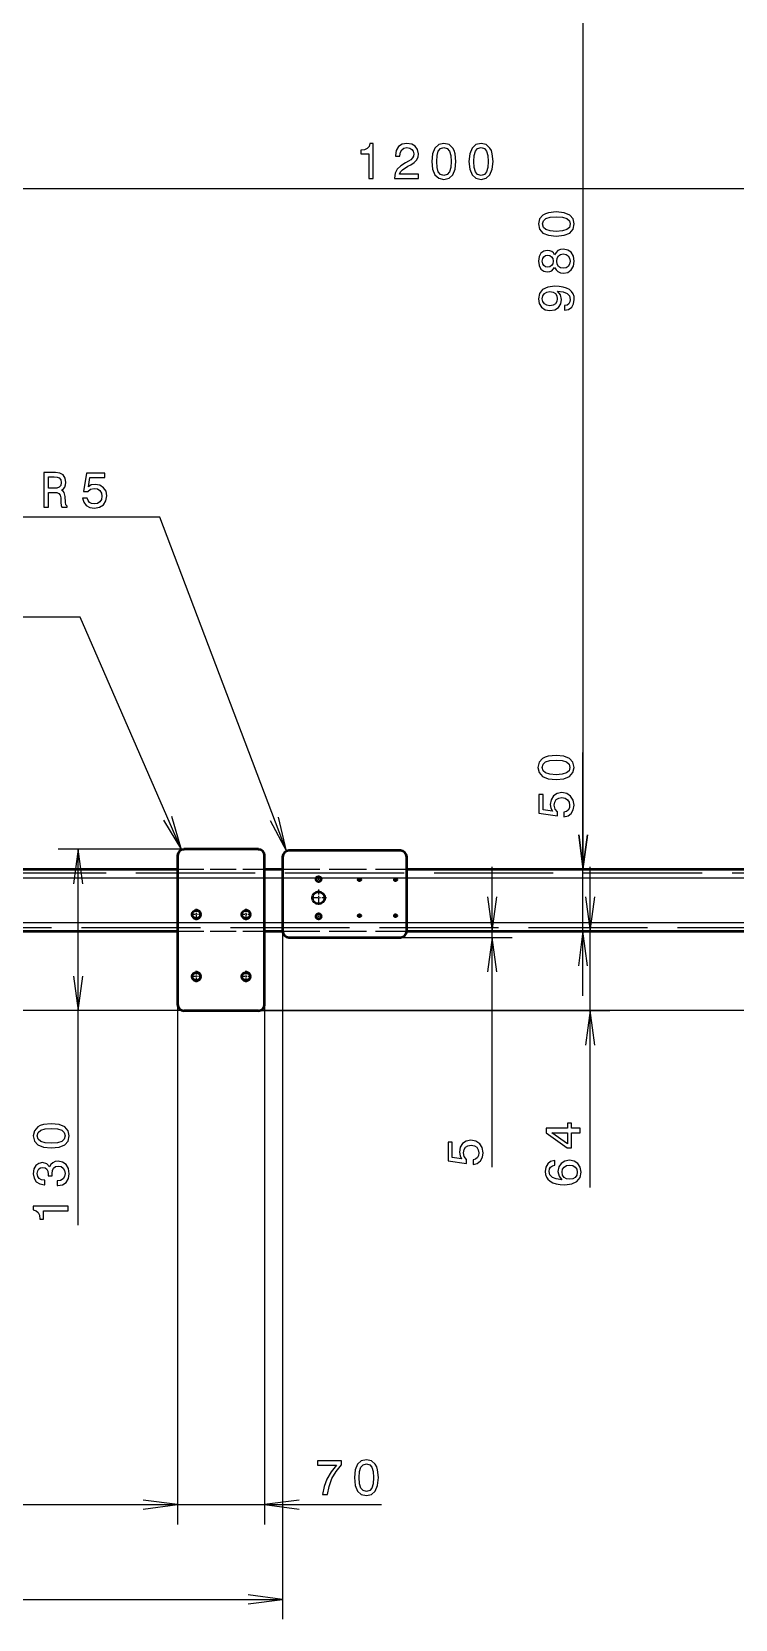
# Model space of a CAD drawing. Extents: x 0 to 1189, y 0 to 841.
# Drawn here: x 439.8 to 510.6, y 370.2 to 530.1 of the extents above; entities that cross this region are included whole.
import ezdxf

# ---------------------------------------------------------------- set-up
doc = ezdxf.new("R2010")
doc.units = 0
doc.linetypes.add('DASHDOT', pattern=[18.5, 12, -3, 0.5, -3])
doc.linetypes.add('DASHED', pattern=[15, 12, -3])

msp = doc.modelspace()

# ---------------------------------------------------------------- linework, layer by layer
at = {"color": 7, "lineweight": 25}
for p, q in [((495.31, 445.72), (495.31, 568.22)), ((404.42, 514.3), (554.42, 514.3)), ((452.69, 481.18), (432.1, 481.18)), ((465.45, 447.55), (452.69, 481.18)), ((444.66, 471.11), (424.06, 471.11)), ((454.86, 447.67), (444.66, 471.11)), ((495.28, 432.97), (495.28, 457.49)), ((455.11, 447.72), (442.47, 447.72)), ((444.47, 409.87), (444.47, 447.72)), ((405.04, 444.84), (454.48, 444.84)), ((463.23, 444.84), (465.04, 444.84)), ((468.44, 444.84), (468.89, 444.84)), ((477.54, 444.84), (551.29, 444.84)), ((486.14, 415.71), (486.14, 445.97)), ((496, 413.64), (496, 445.97)), ((352.54, 440.34), (454.48, 440.34)), ((463.23, 440.34), (465.04, 440.34)), ((477.54, 440.34), (590.04, 440.34)), ((465.04, 439.47), (465.04, 370.17)), ((476.92, 438.84), (488.14, 438.84)), ((454.48, 432.09), (454.48, 379.72)), ((454.48, 432.09), (454.48, 379.72)), ((463.23, 432.09), (463.23, 379.72)), ((608.67, 431.47), (80.84, 431.47)), ((455.11, 431.47), (442.47, 431.47)), ((462.61, 431.47), (498, 431.47)), ((404.42, 381.72), (454.48, 381.72)), ((447.98, 381.72), (475, 381.72)), ((404.42, 372.17), (465.04, 372.17))]:
    msp.add_line(p, q, dxfattribs=at)
at = {"color": 7, "lineweight": 50}
for p, q in [((454.48, 447.09), (454.48, 432.09)), ((462.61, 447.72), (455.11, 447.72)), ((463.23, 432.09), (463.23, 447.09)), ((465.04, 446.97), (465.04, 439.47)), ((476.92, 447.59), (465.67, 447.59)), ((477.54, 439.47), (477.54, 446.97)), ((405.04, 445.72), (454.48, 445.72)), ((463.23, 445.72), (465.04, 445.72)), ((477.54, 445.72), (551.29, 445.72)), ((352.54, 439.47), (454.48, 439.47)), ((463.23, 439.47), (465.04, 439.47)), ((465.67, 438.84), (476.92, 438.84)), ((477.54, 439.47), (590.04, 439.47)), ((455.11, 431.47), (462.61, 431.47))]:
    msp.add_line(p, q, dxfattribs=at)
at = {"color": 7, "linetype": 'DASHDOT', "lineweight": 25}
for p, q in [((139.37, 444.84), (804.47, 444.84)), ((132.92, 440.34), (810.92, 440.34))]:
    msp.add_line(p, q, dxfattribs=at)
at = {"color": 7, "linetype": 'DASHED', "lineweight": 25}
for p, q in [((194.79, 444.84), (749.04, 444.84)), ((194.79, 444.84), (749.04, 444.84)), ((194.79, 444.84), (749.04, 444.84)), ((195.29, 445.34), (748.54, 445.34)), ((189.79, 439.84), (754.04, 439.84)), ((190.29, 440.34), (753.54, 440.34)), ((190.29, 440.34), (753.54, 440.34)), ((190.29, 440.34), (753.54, 440.34))]:
    msp.add_line(p, q, dxfattribs=at)
at = {"color": 7, "linetype": 'DASHED', "lineweight": 25, "ltscale": 0.21875}
for p, q in [((454.48, 445.72), (463.23, 445.72)), ((454.48, 444.84), (463.23, 444.84)), ((454.48, 440.34), (463.23, 440.34)), ((454.48, 439.47), (463.23, 439.47))]:
    msp.add_line(p, q, dxfattribs=at)
at = {"color": 7, "linetype": 'DASHED', "lineweight": 25, "ltscale": 0.3125}
for p, q in [((465.04, 445.72), (477.54, 445.72)), ((465.04, 440.34), (477.54, 440.34)), ((465.04, 439.47), (477.54, 439.47))]:
    msp.add_line(p, q, dxfattribs=at)
at = {"color": 7, "linetype": 'DASHED', "lineweight": 25, "ltscale": 0.084972}
msp.add_line((465.04, 444.84), (468.44, 444.84), dxfattribs=at)
at = {"color": 7, "linetype": 'DASHDOT', "lineweight": 25, "ltscale": 0.016794}
for p, q in [((469, 444.72), (468.33, 444.72)), ((468.67, 445.06), (468.67, 444.38)), ((469, 440.97), (468.33, 440.97)), ((468.67, 441.31), (468.67, 440.63))]:
    msp.add_line(p, q, dxfattribs=at)
at = {"color": 7, "linetype": 'DASHED', "lineweight": 25, "ltscale": 0.216222}
msp.add_line((468.89, 444.84), (477.54, 444.84), dxfattribs=at)
at = {"color": 7, "linetype": 'DASHDOT', "lineweight": 25, "ltscale": 0.008177}
for p, q in [((472.96, 444.66), (472.63, 444.66)), ((472.79, 444.82), (472.79, 444.49)), ((476.58, 444.66), (476.25, 444.66)), ((476.42, 444.82), (476.42, 444.49)), ((472.96, 441.03), (472.63, 441.03)), ((472.79, 441.2), (472.79, 440.87)), ((476.58, 441.03), (476.25, 441.03)), ((476.42, 441.2), (476.42, 440.87))]:
    msp.add_line(p, q, dxfattribs=at)
at = {"color": 7, "linetype": 'DASHDOT', "lineweight": 25, "ltscale": 0.040625}
for p, q in [((468.67, 443.66), (468.67, 442.03)), ((469.48, 442.84), (467.86, 442.84))]:
    msp.add_line(p, q, dxfattribs=at)
at = {"color": 7, "linetype": 'DASHDOT', "lineweight": 25, "ltscale": 0.027003}
for p, q in [((456.36, 441.7), (456.36, 440.62)), ((461.36, 441.7), (461.36, 440.62)), ((456.9, 441.16), (455.82, 441.16)), ((461.9, 441.16), (460.82, 441.16)), ((456.36, 435.45), (456.36, 434.37)), ((461.36, 435.45), (461.36, 434.37)), ((456.9, 434.91), (455.82, 434.91)), ((461.9, 434.91), (460.82, 434.91))]:
    msp.add_line(p, q, dxfattribs=at)
at = {"color": 7, "lineweight": 25}
for points in [[(473.72, 515.3), (474.18, 515.3), (474.18, 518.82), (473.84, 518.82), (473.75, 518.52), (473.57, 518.31), (473.29, 518.19), (472.91, 518.15), (472.91, 517.79), (473.72, 517.79)], [(476.32, 515.3), (478.73, 515.3), (478.73, 515.73), (476.82, 515.73), (476.93, 515.97), (477.11, 516.17), (477.67, 516.52), (477.97, 516.67), (478.3, 516.89), (478.54, 517.14), (478.68, 517.44), (478.73, 517.78), (478.64, 518.2), (478.4, 518.54), (478.04, 518.75), (477.57, 518.82), (477.09, 518.74), (476.72, 518.5), (476.48, 518.12), (476.4, 517.62), (476.4, 517.55), (476.86, 517.55), (476.86, 517.59), (476.9, 517.94), (477.04, 518.19), (477.26, 518.35), (477.55, 518.4), (477.84, 518.35), (478.05, 518.23), (478.2, 518.03), (478.25, 517.78), (478.21, 517.55), (478.12, 517.36), (477.95, 517.18), (477.73, 517.03), (477.43, 516.87), (476.94, 516.56), (476.59, 516.23), (476.39, 515.82), (476.32, 515.31)], [(480.07, 517.01), (480.15, 516.22), (480.38, 515.65), (480.76, 515.31), (481.29, 515.2), (481.81, 515.31), (482.18, 515.65), (482.42, 516.22), (482.5, 517.01), (482.42, 517.79), (482.32, 518.11), (482.18, 518.36), (481.81, 518.71), (481.29, 518.82), (480.76, 518.71), (480.38, 518.36), (480.15, 517.79)], [(480.56, 517.01), (480.6, 517.62), (480.72, 518.06), (480.95, 518.31), (481.29, 518.4), (481.62, 518.31), (481.85, 518.06), (481.97, 517.62), (482.01, 517.01), (481.97, 516.39), (481.85, 515.95), (481.62, 515.7), (481.29, 515.61), (480.95, 515.7), (480.72, 515.95), (480.6, 516.39)], [(483.81, 517.01), (483.88, 516.22), (484.12, 515.65), (484.5, 515.31), (485.02, 515.2), (485.54, 515.31), (485.92, 515.65), (486.15, 516.22), (486.23, 517.01), (486.15, 517.79), (486.06, 518.11), (485.92, 518.36), (485.54, 518.71), (485.02, 518.82), (484.5, 518.71), (484.12, 518.36), (483.88, 517.79)], [(484.29, 517.01), (484.33, 517.62), (484.46, 518.06), (484.68, 518.31), (485.02, 518.4), (485.36, 518.31), (485.58, 518.06), (485.71, 517.62), (485.75, 517.01), (485.71, 516.39), (485.58, 515.95), (485.36, 515.7), (485.02, 515.61), (484.68, 515.7), (484.46, 515.95), (484.33, 516.39)], [(492.6, 509.49), (493.39, 509.57), (493.96, 509.8), (494.3, 510.18), (494.41, 510.71), (494.3, 511.22), (493.96, 511.6), (493.39, 511.84), (492.6, 511.92), (491.81, 511.84), (491.5, 511.74), (491.24, 511.6), (490.9, 511.22), (490.79, 510.71), (490.9, 510.18), (491.25, 509.8), (491.81, 509.57)], [(492.6, 509.97), (491.99, 510.01), (491.55, 510.14), (491.3, 510.37), (491.2, 510.71), (491.3, 511.04), (491.55, 511.27), (491.99, 511.39), (492.6, 511.43), (493.22, 511.39), (493.66, 511.27), (493.91, 511.04), (494, 510.71), (493.91, 510.37), (493.66, 510.14), (493.22, 510.01)], [(492.43, 506.34), (492.57, 506.09), (492.76, 505.91), (493.01, 505.8), (493.31, 505.76), (493.76, 505.84), (494.1, 506.08), (494.33, 506.45), (494.41, 506.97), (494.33, 507.48), (494.1, 507.86), (493.76, 508.09), (493.31, 508.17), (493.01, 508.13), (492.76, 508.03), (492.57, 507.85), (492.43, 507.59), (492.3, 507.8), (492.14, 507.94), (491.94, 508.02), (491.69, 508.05), (491.33, 507.97), (491.04, 507.76), (490.86, 507.42), (490.79, 506.97), (490.86, 506.52), (491.04, 506.17), (491.33, 505.96), (491.69, 505.88), (491.94, 505.91), (492.14, 505.99)], [(491.73, 506.36), (491.51, 506.4), (491.34, 506.52), (491.23, 506.71), (491.19, 506.97), (491.23, 507.22), (491.34, 507.41), (491.51, 507.53), (491.73, 507.58), (491.96, 507.53), (492.13, 507.41), (492.25, 507.22), (492.28, 506.97), (492.24, 506.71), (492.13, 506.52), (491.96, 506.4)], [(493.3, 506.25), (493.03, 506.29), (492.83, 506.44), (492.7, 506.67), (492.65, 506.97), (492.7, 507.27), (492.83, 507.49), (493.03, 507.64), (493.3, 507.69), (493.59, 507.64), (493.8, 507.49), (493.94, 507.27), (493.99, 506.97), (493.94, 506.67), (493.8, 506.44), (493.59, 506.29)], [(493.44, 502.02), (493.84, 502.1), (494.15, 502.32), (494.34, 502.66), (494.41, 503.11), (494.38, 503.41), (494.29, 503.68), (494.13, 503.9), (493.91, 504.1), (493.63, 504.25), (493.29, 504.36), (492.89, 504.42), (492.44, 504.45), (491.73, 504.36), (491.21, 504.12), (490.9, 503.72), (490.79, 503.18), (490.88, 502.69), (491.12, 502.32), (491.49, 502.07), (491.96, 501.99), (492.45, 502.07), (492.81, 502.31), (493.05, 502.66), (493.12, 503.11), (493.03, 503.59), (492.73, 503.94), (493.29, 503.86), (493.69, 503.7), (493.93, 503.46), (494, 503.12), (493.97, 502.86), (493.86, 502.66), (493.68, 502.54), (493.44, 502.49)], [(491.96, 502.48), (491.64, 502.53), (491.4, 502.67), (491.24, 502.9), (491.18, 503.18), (491.24, 503.48), (491.4, 503.71), (491.64, 503.85), (491.95, 503.9), (492.27, 503.85), (492.51, 503.71), (492.65, 503.48), (492.7, 503.17), (492.65, 502.89), (492.51, 502.67), (492.27, 502.53)], [(441.01, 482.18), (441.48, 482.18), (441.48, 483.66), (441.96, 483.66), (442.31, 483.65), (442.53, 483.57), (442.66, 483.41), (442.71, 483.11), (442.73, 482.66), (442.76, 482.36), (442.82, 482.18), (443.35, 482.18), (443.35, 482.28), (443.24, 482.42), (443.2, 482.68), (443.16, 483.25), (443.07, 483.67), (442.96, 483.8), (442.78, 483.89), (442.98, 484.02), (443.12, 484.19), (443.21, 484.42), (443.24, 484.68), (443.17, 485.11), (442.97, 485.43), (442.64, 485.62), (442.18, 485.68), (441.01, 485.68)], [(442.05, 485.25), (442.36, 485.22), (442.57, 485.13), (442.71, 484.95), (442.76, 484.67), (442.71, 484.38), (442.57, 484.2), (442.34, 484.11), (442.02, 484.09), (441.48, 484.09), (441.48, 485.25)], [(444.92, 483.1), (445.03, 482.68), (445.28, 482.36), (445.64, 482.16), (446.11, 482.08), (446.62, 482.17), (447.01, 482.42), (447.27, 482.81), (447.36, 483.32), (447.28, 483.79), (447.03, 484.15), (446.66, 484.39), (446.17, 484.48), (445.79, 484.42), (445.5, 484.25), (445.64, 485.19), (447.17, 485.19), (447.17, 485.61), (445.3, 485.61), (445.02, 483.75), (445.43, 483.75), (445.72, 483.99), (446.09, 484.07), (446.41, 484.02), (446.66, 483.86), (446.82, 483.61), (446.87, 483.29), (446.82, 482.97), (446.66, 482.73), (446.41, 482.57), (446.09, 482.52), (445.82, 482.55), (445.62, 482.67), (445.47, 482.85), (445.39, 483.1)], [(492.57, 454.76), (493.36, 454.83), (493.92, 455.07), (494.27, 455.45), (494.38, 455.97), (494.27, 456.49), (493.92, 456.87), (493.36, 457.1), (492.57, 457.18), (491.78, 457.1), (491.47, 457.01), (491.21, 456.87), (490.87, 456.49), (490.75, 455.97), (490.87, 455.45), (491.22, 455.07), (491.78, 454.83)], [(492.57, 455.24), (491.96, 455.28), (491.52, 455.41), (491.26, 455.64), (491.17, 455.97), (491.26, 456.31), (491.52, 456.53), (491.96, 456.66), (492.57, 456.7), (493.18, 456.66), (493.62, 456.53), (493.88, 456.31), (493.96, 455.97), (493.88, 455.64), (493.62, 455.41), (493.18, 455.28)], [(493.36, 450.99), (493.78, 451.1), (494.1, 451.34), (494.3, 451.71), (494.38, 452.17), (494.29, 452.68), (494.04, 453.08), (493.65, 453.33), (493.14, 453.43), (492.67, 453.34), (492.31, 453.1), (492.07, 452.72), (491.98, 452.23), (492.04, 451.85), (492.21, 451.56), (491.27, 451.7), (491.27, 453.24), (490.85, 453.24), (490.85, 451.36), (492.71, 451.09), (492.71, 451.49), (492.47, 451.78), (492.39, 452.16), (492.44, 452.48), (492.6, 452.73), (492.85, 452.88), (493.17, 452.94), (493.49, 452.88), (493.73, 452.72), (493.89, 452.47), (493.94, 452.16), (493.91, 451.89), (493.79, 451.68), (493.61, 451.53), (493.36, 451.46)], [(441.76, 417.65), (442.55, 417.72), (443.12, 417.96), (443.46, 418.34), (443.57, 418.86), (443.46, 419.38), (443.12, 419.76), (442.55, 419.99), (441.76, 420.07), (440.97, 419.99), (440.66, 419.9), (440.4, 419.76), (440.06, 419.38), (439.95, 418.86), (440.06, 418.34), (440.41, 417.96), (440.97, 417.72)], [(441.76, 418.13), (441.15, 418.17), (440.71, 418.3), (440.46, 418.52), (440.36, 418.86), (440.46, 419.19), (440.71, 419.42), (441.15, 419.55), (441.76, 419.59), (442.38, 419.55), (442.82, 419.42), (443.07, 419.19), (443.16, 418.86), (443.07, 418.52), (442.82, 418.3), (442.38, 418.17)], [(495, 419.17), (495, 419.63), (494.13, 419.63), (494.13, 420.13), (493.73, 420.13), (493.73, 419.63), (491.57, 419.63), (491.57, 419.17), (493.69, 417.64), (494.13, 417.64), (494.13, 419.17)], [(493.73, 418.06), (492.16, 419.17), (493.73, 419.17)], [(484.23, 415.97), (484.64, 416.09), (484.96, 416.33), (485.17, 416.7), (485.24, 417.16), (485.15, 417.67), (484.9, 418.07), (484.51, 418.32), (484.01, 418.42), (483.54, 418.33), (483.17, 418.09), (482.93, 417.71), (482.85, 417.22), (482.91, 416.84), (483.07, 416.55), (482.13, 416.69), (482.13, 418.22), (481.72, 418.22), (481.72, 416.35), (483.57, 416.08), (483.57, 416.48), (483.34, 416.77), (483.25, 417.14), (483.31, 417.47), (483.47, 417.71), (483.71, 417.87), (484.03, 417.93), (484.35, 417.87), (484.6, 417.71), (484.75, 417.46), (484.81, 417.14), (484.77, 416.88), (484.66, 416.67), (484.48, 416.52), (484.23, 416.44)], [(442.37, 413.85), (442.41, 413.85), (442.89, 413.94), (443.25, 414.17), (443.49, 414.55), (443.57, 415.04), (443.49, 415.56), (443.26, 415.96), (442.91, 416.21), (442.46, 416.3), (442.16, 416.26), (441.92, 416.15), (441.73, 415.97), (441.6, 415.73), (441.32, 416.05), (440.89, 416.17), (440.5, 416.09), (440.2, 415.88), (440.01, 415.52), (439.95, 415.04), (440.03, 414.59), (440.25, 414.24), (440.6, 414.01), (441.07, 413.94), (441.11, 413.94), (441.11, 414.38), (440.78, 414.42), (440.55, 414.56), (440.41, 414.77), (440.36, 415.07), (440.4, 415.33), (440.51, 415.52), (440.68, 415.64), (440.91, 415.68), (441.16, 415.64), (441.32, 415.51), (441.42, 415.3), (441.45, 415.01), (441.45, 414.82), (441.85, 414.82), (441.84, 415.07), (441.88, 415.38), (442, 415.62), (442.2, 415.76), (442.46, 415.81), (442.75, 415.76), (442.97, 415.61), (443.1, 415.38), (443.15, 415.07), (443.1, 414.75), (442.95, 414.52), (442.7, 414.37), (442.37, 414.32)], [(492.44, 416.37), (492.03, 416.27), (491.73, 416.05), (491.54, 415.71), (491.47, 415.27), (491.51, 414.97), (491.6, 414.71), (491.76, 414.48), (491.98, 414.29), (492.26, 414.14), (492.6, 414.03), (493, 413.96), (493.45, 413.94), (494.16, 414.02), (494.68, 414.27), (494.99, 414.67), (495.1, 415.21), (495.01, 415.7), (494.77, 416.07), (494.4, 416.32), (493.92, 416.4), (493.45, 416.32), (493.08, 416.08), (492.85, 415.73), (492.76, 415.28), (492.87, 414.8), (493.15, 414.44), (492.6, 414.52), (492.2, 414.68), (491.96, 414.93), (491.88, 415.27), (491.92, 415.52), (492.03, 415.72), (492.2, 415.84), (492.44, 415.91)], [(493.93, 415.91), (494.25, 415.86), (494.49, 415.72), (494.65, 415.49), (494.7, 415.21), (494.65, 414.91), (494.49, 414.68), (494.25, 414.54), (493.93, 414.49), (493.62, 414.54), (493.38, 414.68), (493.23, 414.91), (493.18, 415.23), (493.23, 415.5), (493.38, 415.72), (493.62, 415.86)], [(443.47, 411.3), (443.47, 411.76), (439.95, 411.76), (439.95, 411.41), (440.25, 411.32), (440.46, 411.14), (440.58, 410.87), (440.62, 410.48), (440.98, 410.48), (440.98, 411.3)], [(469.05, 382.72), (469.56, 382.72), (469.72, 383.55), (470.02, 384.33), (470.43, 385.05), (470.97, 385.72), (470.97, 386.14), (468.57, 386.14), (468.57, 385.68), (470.49, 385.68), (469.93, 385), (469.51, 384.29), (469.22, 383.53)], [(472.27, 384.43), (472.35, 383.64), (472.58, 383.07), (472.96, 382.73), (473.48, 382.62), (474, 382.73), (474.38, 383.07), (474.61, 383.64), (474.7, 384.43), (474.61, 385.21), (474.52, 385.53), (474.38, 385.78), (474, 386.13), (473.48, 386.24), (472.96, 386.13), (472.58, 385.78), (472.35, 385.21)], [(472.75, 384.43), (472.79, 385.04), (472.92, 385.48), (473.15, 385.73), (473.48, 385.82), (473.82, 385.73), (474.04, 385.48), (474.17, 385.04), (474.21, 384.43), (474.17, 383.81), (474.04, 383.37), (473.82, 383.12), (473.48, 383.03), (473.15, 383.12), (472.92, 383.37), (472.79, 383.81)]]:
    msp.add_lwpolyline(points, close=True, dxfattribs=at)
for points in [[(453.05, 450.67), (454.86, 447.67), (453.89, 451.03)], [(463.79, 450.64), (465.45, 447.55), (464.64, 450.96)], [(494.82, 449.19), (495.28, 445.72), (495.73, 449.19)], [(494.85, 449.19), (495.31, 445.72), (495.77, 449.19)], [(444.93, 444.25), (444.47, 447.72), (444.01, 444.25)], [(485.68, 442.94), (486.14, 439.47), (486.6, 442.94)], [(495.54, 442.94), (496, 439.47), (496.46, 442.94)], [(486.6, 435.37), (486.14, 438.84), (485.68, 435.37)], [(495.73, 436), (495.28, 439.47), (494.82, 436)], [(444.01, 434.94), (444.47, 431.47), (444.93, 434.94)], [(496.46, 428), (496, 431.47), (495.54, 428)], [(451.01, 381.26), (454.48, 381.72), (451.01, 382.17)], [(451.01, 381.26), (454.48, 381.72), (451.01, 382.17)], [(466.7, 382.17), (463.23, 381.72), (466.7, 381.26)], [(461.57, 371.71), (465.04, 372.17), (461.57, 372.62)]]:
    msp.add_lwpolyline(points, dxfattribs=at)
at = {"color": 7, "lineweight": 50}
for centre, radius in [((468.67, 444.72), 0.258), ((472.79, 444.66), 0.126), ((476.42, 444.66), 0.126), ((468.67, 442.84), 0.625), ((456.36, 441.16), 0.415), ((461.36, 441.16), 0.415), ((468.67, 440.97), 0.258), ((472.79, 441.03), 0.126), ((476.42, 441.03), 0.126), ((456.36, 434.91), 0.415), ((461.36, 434.91), 0.415)]:
    msp.add_circle(centre, radius, dxfattribs=at)
for centre, start, end in [((455.11, 447.09), 90, 180), ((462.61, 447.09), 0, 90), ((465.67, 446.97), 90, 180), ((476.92, 446.97), 0, 90), ((465.67, 439.47), 180, 270), ((476.92, 439.47), 270, 360), ((455.11, 432.09), 180, 270), ((462.61, 432.09), 270, 360)]:
    msp.add_arc(centre, 0.625, start, end, dxfattribs=at)
at = {"color": 7, "lineweight": 25}
for centre, radius in [((468.67, 444.72), 0.312), ((472.79, 444.66), 0.156), ((476.42, 444.66), 0.156), ((456.36, 441.16), 0.5), ((461.36, 441.16), 0.5), ((468.67, 440.97), 0.312), ((472.79, 441.03), 0.156), ((476.42, 441.03), 0.156), ((456.36, 434.91), 0.5), ((461.36, 434.91), 0.5)]:
    msp.add_arc(centre, radius, 170, 100, dxfattribs=at)

doc.saveas('drawing.dxf')
